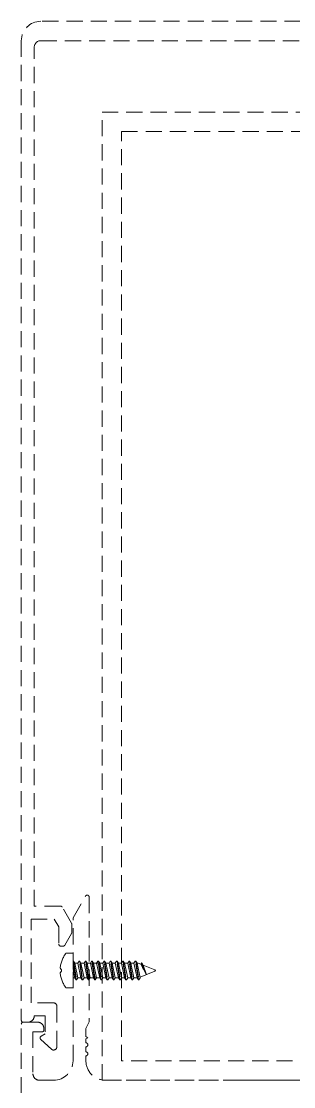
# Model space of a CAD drawing. Extents: x -1457 to 23780, y -2071 to 4205.
# Drawn here: x 2152.58 to 2156.8, y 328.49 to 345 of the extents above; entities that cross this region are included whole.
import ezdxf

# ---------------------------------------------------------------- set-up
doc = ezdxf.new("R2010")
doc.units = 0
doc.header["$MEASUREMENT"] = 0
doc.linetypes.add('HIDDEN', pattern=[0.375, 0.25, -0.125])
doc.layers.add('M-TEFRIS2-015', color=129, linetype='Continuous', lineweight=9)

msp = doc.modelspace()

# ---------------------------------------------------------------- linework, layer by layer
at = {"layer": 'M-TEFRIS2-015', "linetype": 'HIDDEN', "lineweight": 0}
for p, q in [((2153.274310873754, 330.565406141719), (2153.383333293759, 330.565406141719)), ((2153.390319337002, 330.4413477382259), (2153.38333275386, 330.4413477382259)), ((2153.383333293759, 330.0242061417266), (2153.383333293759, 330.565406141719)), ((2153.430551533541, 330.1482646165168), (2153.383333264504, 330.4352270122472)), ((2153.390319337002, 330.4413477382259), (2153.438544924959, 330.1482646165168)), ((2153.410317011718, 330.4067104211026), (2153.390319337002, 330.4413477382259)), ((2153.478776419322, 330.4413477382259), (2153.458778622488, 330.4067104211026)), ((2153.486769627564, 330.4413477382259), (2153.478776419322, 330.4413477382259)), ((2153.527001824104, 330.1482646165168), (2153.478776419322, 330.4413477382259)), ((2153.50676730228, 330.4067104211026), (2153.486769627564, 330.4413477382259)), ((2153.486769627564, 330.4413477382259), (2153.534995215521, 330.1482646165168)), ((2153.575226740414, 330.4413477382259), (2153.55522894358, 330.4067104211026)), ((2153.583219948654, 330.4413477382259), (2153.575226740414, 330.4413477382259)), ((2153.623452145195, 330.1482646165168), (2153.575226740414, 330.4413477382259)), ((2153.603217623371, 330.4067104211026), (2153.583219948654, 330.4413477382259)), ((2153.583219948654, 330.4413477382259), (2153.631445536612, 330.1482646165168)), ((2153.671677061504, 330.4413477382259), (2153.65167926467, 330.4067104211026)), ((2153.679670269746, 330.4413477382259), (2153.671677061504, 330.4413477382259)), ((2153.719902466285, 330.1482646165168), (2153.671677061504, 330.4413477382259)), ((2153.699667944461, 330.4067104211026), (2153.679670269746, 330.4413477382259)), ((2153.679670269746, 330.4413477382259), (2153.727895857703, 330.1482646165168)), ((2153.768127382595, 330.4413477382259), (2153.748129585761, 330.4067104211026)), ((2153.776120590836, 330.4413477382259), (2153.768127382595, 330.4413477382259)), ((2153.816352787376, 330.1482646165168), (2153.768127382595, 330.4413477382259)), ((2153.796118265552, 330.4067104211026), (2153.776120590836, 330.4413477382259)), ((2153.776120590836, 330.4413477382259), (2153.824346178793, 330.1482646165168)), ((2153.864578131099, 330.4413477382259), (2153.844580456383, 330.406710421099)), ((2153.864578131099, 330.4413477382259), (2153.872571522516, 330.4413477382259)), ((2153.912803657997, 330.1482646165168), (2153.864578131099, 330.4413477382259)), ((2153.892569136174, 330.4067104211026), (2153.872571522516, 330.4413477382259)), ((2153.872571522516, 330.4413477382259), (2153.920796927297, 330.1482646165168)), ((2153.961028513249, 330.4413477382259), (2153.941030777474, 330.4067104211026)), ((2154.009253979088, 330.1482646165168), (2153.961028513249, 330.4413477382259)), ((2153.969021782549, 330.4413477382259), (2153.961028513249, 330.4413477382259)), ((2153.969021782549, 330.4413477382259), (2154.017247370506, 330.1482646165168)), ((2153.989019457265, 330.4067104211026), (2153.969021782549, 330.4413477382259)), ((2154.057478773281, 330.4413477382259), (2154.037481098565, 330.406710421099)), ((2154.057478773281, 330.4413477382259), (2154.065472164699, 330.4413477382259)), ((2154.10570430018, 330.1482646165168), (2154.057478773281, 330.4413477382259)), ((2154.085469778357, 330.4067104211026), (2154.065472164699, 330.4413477382259)), ((2154.065472164699, 330.4413477382259), (2154.11369756948, 330.1482646165168)), ((2154.153929643902, 330.4413477382259), (2154.133931969186, 330.406710421099)), ((2154.2021551708, 330.1482646165168), (2154.153929643902, 330.4413477382259)), ((2154.153929643902, 330.4413477382259), (2154.161923035319, 330.4413477382259)), ((2154.161923035319, 330.4413477382259), (2154.210148440101, 330.1482646165168)), ((2154.181920648977, 330.4067104211026), (2154.161923035319, 330.4413477382259)), ((2154.250380270287, 330.4413477382259), (2154.230382534512, 330.4067104211026)), ((2154.298605858244, 330.1482646165168), (2154.250380270287, 330.4413477382259)), ((2154.250380270287, 330.4413477382259), (2154.258373539587, 330.4413477382259)), ((2154.258373539587, 330.4413477382259), (2154.306599005427, 330.1482646165168)), ((2154.278371214304, 330.4067104211026), (2154.258373539587, 330.4413477382259)), ((2154.346831446202, 330.4413477382259), (2154.326833099838, 330.4067104211026)), ((2154.395056789924, 330.1482646165168), (2154.346831446202, 330.4413477382259)), ((2154.354824104914, 330.4413477382259), (2154.346831446202, 330.4413477382259)), ((2154.354824104914, 330.4413477382259), (2154.403049692871, 330.1482646165168)), ((2154.374822207042, 330.4067104211026), (2154.354824104914, 330.4413477382259)), ((2153.383333290754, 330.3092295434872), (2153.410553919884, 330.1829019336401)), ((2153.458778622488, 330.4067104211026), (2153.410317011718, 330.4067104211026)), ((2153.458542477558, 330.1829019336401), (2153.410317011718, 330.4067104211026)), ((2153.458778744606, 330.4067104211026), (2153.507004210446, 330.1829019336401)), ((2153.55522894358, 330.4067104211026), (2153.50676730228, 330.4067104211026)), ((2153.55499276812, 330.1829019336401), (2153.50676730228, 330.4067104211026)), ((2153.555229065697, 330.4067104211026), (2153.603454531537, 330.1829019336401)), ((2153.65144308921, 330.1829019336401), (2153.603217623371, 330.4067104211026)), ((2153.65167926467, 330.4067104211026), (2153.60321762337, 330.4067104211026)), ((2153.651679386788, 330.4067104211026), (2153.699904852628, 330.1829019336401)), ((2153.656118265554, 330.4067104211026), (2153.844580456383, 330.406710421099)), ((2153.747893410301, 330.1829019336401), (2153.699667944461, 330.4067104211026)), ((2153.748129585761, 330.4067104211026), (2153.699667944461, 330.4067104211026)), ((2153.748129707879, 330.4067104211026), (2153.796355173718, 330.1829019336401)), ((2153.844343731392, 330.1829019336401), (2153.796118265552, 330.4067104211026)), ((2153.844580456383, 330.406710421099), (2153.89280604434, 330.1829019336401)), ((2153.941030777474, 330.4067104211026), (2153.892569136174, 330.4067104211026)), ((2153.940794602014, 330.1829019336401), (2153.892569136174, 330.4067104211026)), ((2153.941030899592, 330.4067104211026), (2153.989256304372, 330.1829019336401)), ((2154.037244923105, 330.1829019336401), (2153.989019457265, 330.4067104211026)), ((2154.037481098565, 330.4067104211026), (2153.989019457265, 330.4067104211026)), ((2154.037481098565, 330.406710421099), (2154.085706686522, 330.1829019336401)), ((2154.085469778357, 330.4067104211026), (2154.133931969186, 330.406710421099)), ((2154.133695244196, 330.1829019336401), (2154.085469778357, 330.4067104211026)), ((2154.133931969186, 330.406710421099), (2154.182157557143, 330.1829019336401)), ((2154.230146114817, 330.1829019336401), (2154.181920648977, 330.4067104211026)), ((2154.230382534512, 330.4067104211026), (2154.181920648977, 330.4067104211026)), ((2154.23038265663, 330.4067104211026), (2154.278608183528, 330.1829019336401)), ((2154.326596680143, 330.1829019336401), (2154.278371214304, 330.4067104211026)), ((2154.326833099838, 330.4067104211026), (2154.278371214304, 330.4067104211026)), ((2154.423047306529, 330.1829019336401), (2154.374822207042, 330.4067104211026)), ((2154.392392122588, 330.4067104211026), (2154.374822207042, 330.4067104211026)), ((2154.431344404445, 330.3930897280406), (2154.392392122588, 330.4067104211026)), ((2154.420899563041, 330.1928704553029), (2154.65120867624, 330.2847461285601)), ((2154.443281889411, 330.4137656439707), (2154.431344404445, 330.3930897280406)), ((2154.431344404445, 330.3930897280406), (2154.519498482443, 330.2273459055323)), ((2154.45923063261, 330.3406599360242), (2154.443281889411, 330.4137656439707)), ((2154.451274975534, 330.4137656439707), (2154.443281889411, 330.4137656439707)), ((2154.471272650251, 330.3791304639053), (2154.451274975534, 330.4137656439707)), ((2154.451274975534, 330.4137656439707), (2154.472782695572, 330.3151796690363)), ((2154.472782695572, 330.3151796690363), (2154.45923063261, 330.3406599360242)), ((2154.519498482443, 330.2273459055323), (2154.471272650251, 330.3791304639053)), ((2154.65120867624, 330.3048662261826), (2154.471272650251, 330.3791304639053)), ((2154.658348404496, 330.2948061773714), (2154.65120867624, 330.3048662261826)), ((2154.65120867624, 330.2847461285601), (2154.658348404496, 330.2948061773714)), ((2153.41055410306, 330.1829019336401), (2153.383333317072, 330.1829019279685)), ((2153.410553919884, 330.1829019336401), (2153.430551533541, 330.1482646165168)), ((2153.41055410306, 330.1829019336401), (2153.430551533541, 330.1482646165168)), ((2153.430551533541, 330.1482646165168), (2153.438544924959, 330.1482646165168)), ((2153.438544924959, 330.1482646165168), (2153.458542477558, 330.1829019336401)), ((2153.50700410137, 330.1829024398467), (2153.458542769812, 330.1829024398467)), ((2153.507004210446, 330.1829019336401), (2153.527001824104, 330.1482646165168)), ((2153.507004393622, 330.1829019336401), (2153.527001824104, 330.1482646165168)), ((2153.527001824104, 330.1482646165168), (2153.534995215521, 330.1482646165168)), ((2153.534995215521, 330.1482646165168), (2153.55499276812, 330.1829019336401)), ((2153.55499276812, 330.1829019336401), (2153.603454714713, 330.1829019336401)), ((2153.603454531537, 330.1829019336401), (2153.623452145195, 330.1482646165168)), ((2153.603454714713, 330.1829019336401), (2153.623452145195, 330.1482646165168)), ((2153.796355173719, 330.1829019336401), (2153.607893410303, 330.1829019336401)), ((2153.623452145195, 330.1482646165168), (2153.631445536612, 330.1482646165168)), ((2153.631445536612, 330.1482646165168), (2153.65144308921, 330.1829019336401)), ((2153.65144308921, 330.1829019336401), (2153.699905035804, 330.1829019336401)), ((2153.65144308921, 330.1829019336401), (2153.699905035804, 330.1829019336401)), ((2153.699904852628, 330.1829019336401), (2153.719902466285, 330.1482646165168)), ((2153.699905035804, 330.1829019336401), (2153.719902466285, 330.1482646165168)), ((2153.719902466285, 330.1482646165168), (2153.727895857703, 330.1482646165168)), ((2153.727895857703, 330.1482646165168), (2153.747893410301, 330.1829019336401)), ((2153.747893410301, 330.1829019336401), (2153.796355356895, 330.1829019336401)), ((2153.747893410301, 330.1829019336401), (2153.796355356895, 330.1829019336401)), ((2153.796355173718, 330.1829019336401), (2153.816352787376, 330.1482646165168)), ((2153.796355356895, 330.1829019336401), (2153.816352787376, 330.1482646165168)), ((2153.816352787376, 330.1482646165168), (2153.824346178793, 330.1482646165168)), ((2153.824346178793, 330.1482646165168), (2153.844343731392, 330.1829019336401)), ((2153.844343731393, 330.1829019336401), (2153.892805922222, 330.1829019336401)), ((2153.844343731392, 330.1829019336401), (2153.892805677986, 330.1829019336401)), ((2153.892805922222, 330.1829019336401), (2153.912803657997, 330.1482646165168)), ((2153.89280604434, 330.1829019336401), (2153.912803657997, 330.1482646165168)), ((2153.912803657997, 330.1482646165168), (2153.920796927297, 330.1482646165168)), ((2153.920796927297, 330.1482646165168), (2153.940794602014, 330.1829019336401)), ((2153.940794602014, 330.1829019336401), (2153.989256548608, 330.1829019336401)), ((2153.989256304372, 330.1829019336401), (2154.009253979088, 330.1482646165168)), ((2153.989256548608, 330.1829019336401), (2154.009253979088, 330.1482646165168)), ((2154.009253979088, 330.1482646165168), (2154.017247370506, 330.1482646165168)), ((2154.017247370506, 330.1482646165168), (2154.037244923105, 330.1829019336401)), ((2154.085706686522, 330.1829019336401), (2154.037244923105, 330.1829019336401)), ((2154.085706564405, 330.1829019336401), (2154.10570430018, 330.1482646165168)), ((2154.085706686522, 330.1829019336401), (2154.10570430018, 330.1482646165168)), ((2154.10570430018, 330.1482646165168), (2154.11369756948, 330.1482646165168)), ((2154.11369756948, 330.1482646165168), (2154.133695244196, 330.1829019336401)), ((2154.133695244196, 330.1829019336401), (2154.182157435025, 330.1829019336401)), ((2154.182157435025, 330.1829019336401), (2154.2021551708, 330.1482646165168)), ((2154.182157557143, 330.1829019336401), (2154.2021551708, 330.1482646165168)), ((2154.2021551708, 330.1482646165168), (2154.210148440101, 330.1482646165168)), ((2154.210148440101, 330.1482646165168), (2154.230146114817, 330.1829019336401)), ((2154.230146114817, 330.1829019336401), (2154.278608000352, 330.1829019336401)), ((2154.278608000352, 330.1829019336401), (2154.298605858244, 330.1482646165168)), ((2154.278608183528, 330.1829019336401), (2154.298605858244, 330.1482646165168)), ((2154.298605858244, 330.1482646165168), (2154.306599005427, 330.1482646165168)), ((2154.306599005427, 330.1482646165168), (2154.326596680143, 330.1829019336401)), ((2154.326596680143, 330.1829019336401), (2154.375058626737, 330.1829019336401)), ((2154.375058626737, 330.1829019336401), (2154.395056789924, 330.1482646165168)), ((2154.395056789924, 330.1482646165168), (2154.403049692871, 330.1482646165168)), ((2154.403049692871, 330.1482646165168), (2154.423047306529, 330.1829019336401)), ((2154.423047306529, 330.1829019336401), (2154.420899563041, 330.1928704553029)), ((2153.274310873754, 330.0242061417266), (2153.383333293759, 330.0242061417266))]:
    msp.add_line(p, q, dxfattribs=at)
for points in [[(2158.783333333224, 345.0000037590507), (2152.88333333317, 345.0000037590507, 0.4142135623730951), (2152.583333333174, 344.7000037590478), (2152.583333333174, 329.5225652159388, 0.4700431714390087), (2152.613333333179, 329.4948061559589), (2152.683333333173, 329.4948061559589, 0.4303272441157734), (2152.783333333183, 329.5925652159385), (2152.953333333176, 329.5925652159385), (2152.953333333176, 329.312565215936), (2152.888333333175, 329.2750374484385, 0.5081417899848629), (2152.883161595169, 329.2268508090347), (2153.049713769828, 329.0755554204661, 0.6509713219855064), (2153.133333333178, 329.112565215939), (2153.133333333178, 329.74256521594, 0.4142135623730951), (2153.083333333179, 329.7925652159356), (2152.733333333172, 329.7925652159356), (2152.733333333172, 331.0925652159494), (2153.091978706669, 331.0925652159494), (2153.163333333182, 330.9689753774583), (2153.163333333182, 330.70256521595, 0.4142135623729841), (2153.193333333175, 330.6725652159439), (2153.230542771264, 330.6725652159439, 0.2679491924310548), (2153.256523533377, 330.687565215947), (2153.359314095299, 330.8656036917164, 0.1316524975873909), (2153.36333333318, 330.8806036917194), (2153.36333333318, 331.0145267401676, 0.1316524975873767), (2153.359314095288, 331.0295267401707), (2153.216109014538, 331.2775652159507, 0.2679491924311388), (2153.190128252425, 331.2925652159465), (2152.783333333183, 331.2925652159465), (2152.783333333183, 344.6000037590456, -0.4142135623730951), (2152.88333333317, 344.7000037590478), (2158.783333333224, 344.7000037590478)], [(2152.583333333174, 328.3948061559495), (2152.583333333174, 329.4648061559601, -0.4142135623733171), (2152.613333333179, 329.4948061559589), (2152.833333333183, 329.4948061559589, -0.4142135623730951), (2152.933333333181, 329.3948061559568), (2152.933333333181, 329.3748061559563, -0.4142135623726511), (2152.903333333177, 329.3448061559575), (2152.763333333176, 329.3448061559575), (2152.763333333176, 328.6948061559524, 0.4142135623730951), (2152.863333333175, 328.5948061559502), (2153.083333333179, 328.5948061559502, 0.4142135623730506), (2153.383333333186, 328.8948061559531), (2153.383333333186, 330.2648061559667), (2153.413333333179, 330.2948061559655), (2153.383333333186, 330.3248061559643), (2153.383333333186, 331.1117934540707), (2153.577352571066, 331.4478446317444, -0.767326987979387), (2153.633333333183, 331.432844631745), (2153.633333333183, 329.4972756636125), (2153.583333333183, 329.3948061559568), (2153.583333333183, 329.2706986949015), (2153.613333333176, 329.253378186826), (2153.583333333183, 329.2360576787505), (2153.583333333183, 329.1733781868243, -0.9999999999999998), (2153.583333333183, 329.113378186823), (2153.583333333183, 329.0333781868248, -0.9999999999999998), (2153.583333333183, 328.9733781868235), (2153.583333333183, 328.8948061559531, 0.4142135623730951), (2153.883333333179, 328.5948061559502), (2155.833333333197, 328.5948061559502), (2157.783333333215, 328.5948061559502, 0.4142135623730951)]]:
    msp.add_lwpolyline(points, format="xyb", dxfattribs=at)
for points in [[(2153.833333333226, 343.5948061559538), (2157.833333333168, 343.5948061559538), (2157.833333333168, 328.594806155932), (2153.833333333226, 328.594806155932)], [(2154.133333333217, 343.2948061559582), (2157.53333333317, 343.2948061559582), (2157.53333333317, 328.894806155924), (2154.133333333217, 328.894806155924)]]:
    msp.add_lwpolyline(points, close=True, dxfattribs=at)
for points in [[(2153.183363267074, 330.3330499719304), (2153.20556570803, 330.3030561417218), (2153.20556570803, 330.2865561417238), (2153.183363267074, 330.2565623115152)], [(2154.326833099838, 330.4067104211026), (2154.375058626737, 330.1829019336401)]]:
    msp.add_lwpolyline(points, dxfattribs=at)
for centre, radius, start, end in [((2153.699467535109, 330.2650164026491), 0.5205690943891569, 144.7573058598486, 172.490489638166), ((2153.699467535109, 330.3245958807966), 0.5205690943891572, 187.5095103618341, 215.2426941401514)]:
    msp.add_arc(centre, radius, start, end, dxfattribs=at)

doc.saveas('drawing.dxf')
